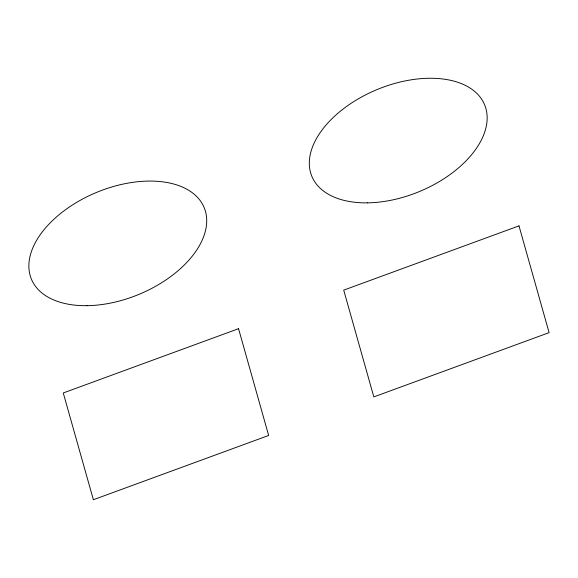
<?xml version="1.0" encoding="UTF-8"?>
<svg xmlns="http://www.w3.org/2000/svg" width="578" height="578" viewBox="0 0 578 578"><rect width="100%" height="100%" fill="white"/><g stroke="black" fill="none" stroke-linecap="round" stroke-linejoin="round"><path stroke-width="0.87" d="M238.548 328.694L63.269 392.961L93.376 499.732L268.654 435.465L238.548 328.694M518.993 225.868L343.715 290.134L373.822 396.905L549.1 332.639L518.993 225.868M87.003 305.675A93.492 55.213 -22.5 0 0 205.428 211.245A93.492 55.213 -22.5 0 0 60.936 213.21A93.492 55.213 -22.5 0 0 87.003 305.675M367.449 202.856A93.492 55.213 -22.5 0 0 485.874 108.426A93.492 55.213 -22.5 0 0 341.381 110.391A93.492 55.213 -22.5 0 0 367.449 202.856"/></g></svg>
